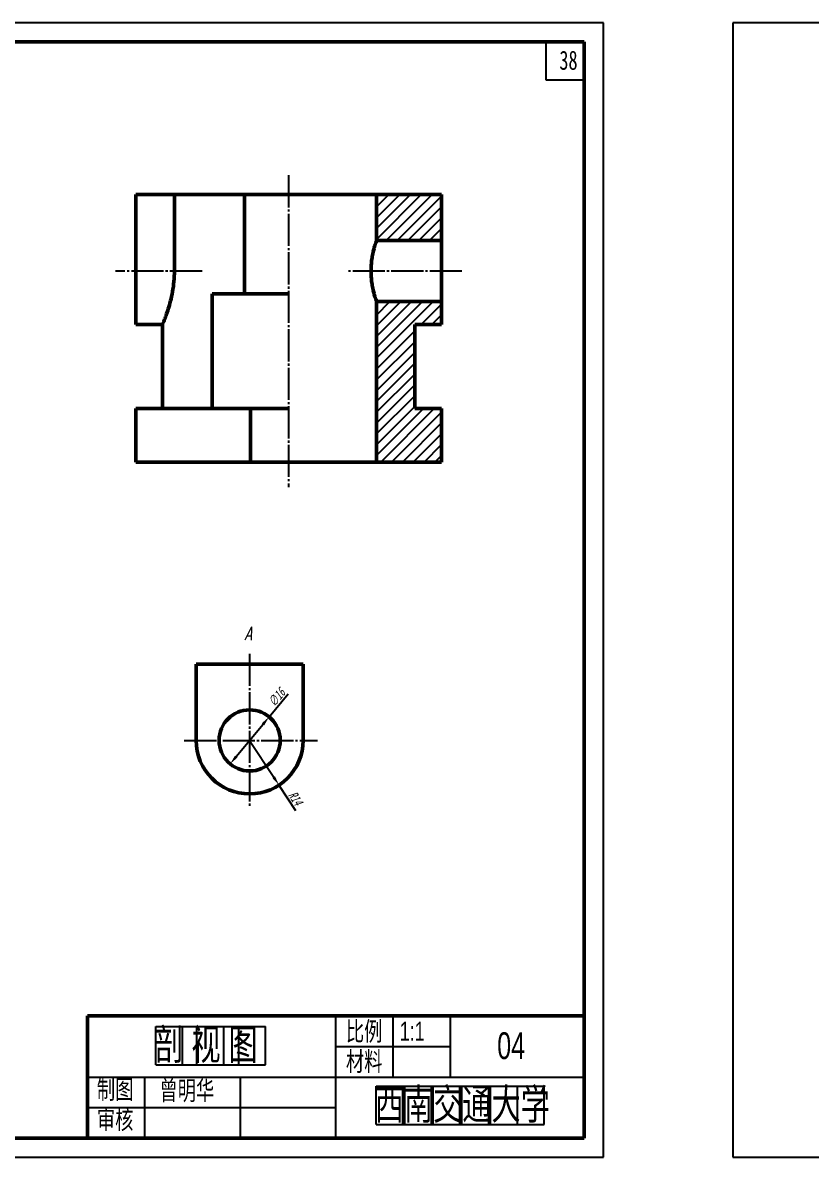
# Model space of a CAD drawing. Header units: millimetres. Extents: x -334 to 3025, y 133 to 867.
# Drawn here: x 2419.2 to 2625.5, y 284.2 to 581.2 of the extents above; entities that cross this region are included whole.
import ezdxf

# ---------------------------------------------------------------- set-up
doc = ezdxf.new("R2010")
doc.units = ezdxf.units.MM
doc.header["$LTSCALE"] = 0.8
doc.header["$PDMODE"] = 33
doc.header["$PDSIZE"] = 1.5
doc.linetypes.add('myCENTER', pattern=[18, 15, -1, 1, -1])
doc.layers.get('Defpoints').update_dxf_attribs({"lineweight": 20})
for name, color, linetype, lineweight in [('答案中心线', 1, 'myCENTER', 25), ('答案剖面线', 1, 'Continuous', 25), ('答案尺寸', 1, 'Continuous', 25), ('答案文字', 1, 'Continuous', 25), ('答案标注', 1, 'Continuous', 25), ('答案粗实线', 1, 'Continuous', 50), ('答案细实线', 1, 'Continuous', 25)]:
    doc.layers.add(name, color=color, linetype=linetype, lineweight=lineweight)
doc.styles.add('图中汉字1-5号', font='', dxfattribs={"width": 0.7, "height": 5})
doc.styles.add('字母标注-2.5号', font='txt.shx', dxfattribs={"width": 0.7, "oblique": 15, "height": 2.5})
doc.styles.add('尺寸文字1-2.5号', font='SimSun.ttf', dxfattribs={"width": 0.7, "oblique": 15, "height": 2.5})
doc.styles.add('标题汉字1-5号', font='SimSun.ttf', dxfattribs={"width": 0.7, "height": 5})
doc.styles.get('图中汉字1-5号').set_extended_font_data('FZFangSong-Z02')
doc.dimstyles.new('尺寸25', dxfattribs={"dimtxt": 2.5, "dimasz": 2.5, "dimexe": 2, "dimexo": 0, "dimgap": 0.5, "dimtad": 1, "dimdec": 0, "dimdsep": 46, "dimtxsty": '尺寸文字1-2.5号', "dimcen": 0, "dimadec": 0, "dimazin": 0, "dimtfac": 1, "dimtdec": 0, "dimtmove": 0, "dimatfit": 3, "dimfxl": 0, "dimarcsym": 0})
pattern_1 = [(45, (-313.3792, -71.816), (-1.4142136, 1.4142136), [])]

# ---------------------------------------------------------------- blocks, each defined once
blk = doc.blocks.new('*D67')
at = {"layer": 'Defpoints', "color": 0}
for p in [(2483.65, 399.53), (2473.44, 387.21)]:
    blk.add_point(p, dxfattribs=at)
at = {"layer": '答案尺寸', "color": 0, "lineweight": -2}
for p, q in [((2483.65, 399.53), (2488.64, 405.55)), ((2475.04, 389.14), (2482.06, 397.6))]:
    blk.add_line(p, q, dxfattribs=at)
at = {"layer": '答案尺寸', "color": 0}
for points in [[(2481.74, 397.87), (2482.38, 397.34), (2483.65, 399.53)], [(2474.72, 389.4), (2475.36, 388.87), (2473.44, 387.21)]]:
    blk.add_solid(points, dxfattribs=at)
at = {"layer": '答案尺寸', "color": 0, "insert": (2485.6, 404.62), "char_height": 2.5, "attachment_point": 5, "rotation": 50.3379, "style": '尺寸文字1-2.5号'}
blk.add_mtext('∅16', dxfattribs=at)
blk = doc.blocks.new('*D68')
at = {"layer": 'Defpoints', "color": 0}
for p in [(2478.55, 393.37), (2486.23, 381.66)]:
    blk.add_point(p, dxfattribs=at)
at = {"layer": '答案尺寸', "color": 0, "lineweight": -2}
for p, q in [((2478.55, 393.37), (2484.86, 383.76)), ((2486.23, 381.66), (2490.59, 375.01))]:
    blk.add_line(p, q, dxfattribs=at)
at = {"layer": '答案尺寸', "color": 0}
blk.add_solid([(2485.2, 383.98), (2484.51, 383.53), (2486.23, 381.66)], dxfattribs=at)
at = {"layer": '答案尺寸', "color": 0, "insert": (2490.56, 378.25), "char_height": 2.5, "attachment_point": 5, "rotation": 303.2635, "style": '尺寸文字1-2.5号'}
blk.add_mtext('R14', dxfattribs=at)

msp = doc.modelspace()

# ---------------------------------------------------------------- hatches: boundary and pattern name
at = {"layer": '答案剖面线'}
h = msp.add_hatch(dxfattribs=at)
h.set_pattern_fill('_USER', color=256, scale=2, angle=45, style=0, pattern_type=0)
h.set_pattern_definition(pattern_1)
h.paths.add_polyline_path([(2511.75, 536.24), (2511.75, 524.24), (2528.75, 524.24), (2528.75, 536.24)])
h = msp.add_hatch(dxfattribs=at)
h.set_pattern_fill('_USER', color=256, scale=2, angle=45, style=0, pattern_type=0)
h.set_pattern_definition(pattern_1)
h.paths.add_polyline_path([(2521.75, 480.24), (2521.75, 502.24), (2528.75, 502.24), (2528.75, 508.24), (2511.75, 508.24), (2511.75, 466.24), (2528.75, 466.24), (2528.75, 480.24)])

# ---------------------------------------------------------------- linework, layer by layer
at = {"layer": '答案中心线', "ltscale": 0.7, "extrusion": (0, 1, 0)}
msp.add_line((2488.75, 541.3), (2488.75, 459.64), dxfattribs=at)
at = {"layer": '答案中心线', "ltscale": 0.7}
for p, q in [((2466.09, 516.24), (2443.42, 516.24)), ((2534.09, 516.24), (2504.26, 516.24)), ((2478.55, 416.04), (2478.55, 376.2)), ((2461.44, 393.37), (2496.32, 393.37))]:
    msp.add_line(p, q, dxfattribs=at)
at = {"layer": '答案粗实线'}
for p, q in [((2566.13, 576.24), (2176.13, 576.24)), ((2566.13, 289.24), (2566.13, 576.24)), ((2436.13, 289.24), (2436.13, 321.24)), ((2436.13, 321.24), (2566.13, 321.24)), ((2176.13, 289.24), (2566.13, 289.24))]:
    msp.add_line(p, q, dxfattribs=at)
at = {"layer": '答案粗实线', "extrusion": (0, 1, 0)}
for p, q in [((2448.75, 516.24), (2448.75, 536.24)), ((2448.75, 536.24), (2458.87, 536.24)), ((2458.87, 536.24), (2458.87, 516.24)), ((2477.25, 536.24), (2458.87, 536.24)), ((2477.25, 510.24), (2477.25, 536.24)), ((2477.25, 536.24), (2511.75, 536.24)), ((2511.75, 536.24), (2511.75, 524.24)), ((2528.75, 536.24), (2511.75, 536.24)), ((2528.75, 524.24), (2528.75, 536.24)), ((2511.75, 524.24), (2528.75, 524.24)), ((2528.75, 524.24), (2528.75, 508.24)), ((2448.75, 516.24), (2448.75, 502.24)), ((2468.75, 480.24), (2468.75, 510.24)), ((2488.75, 510.24), (2468.75, 510.24)), ((2511.75, 508.24), (2511.75, 466.24)), ((2528.75, 508.24), (2511.75, 508.24)), ((2528.75, 502.24), (2528.75, 508.24)), ((2455.75, 502.24), (2448.75, 502.24)), ((2455.75, 480.24), (2455.75, 502.24)), ((2521.75, 502.24), (2528.75, 502.24)), ((2521.75, 480.24), (2521.75, 502.24)), ((2448.75, 466.24), (2448.75, 480.24)), ((2478.75, 480.24), (2448.75, 480.24)), ((2478.75, 466.24), (2478.75, 480.24)), ((2488.75, 480.24), (2478.75, 480.24)), ((2528.75, 480.24), (2521.75, 480.24)), ((2528.75, 466.24), (2528.75, 480.24)), ((2448.75, 466.24), (2478.75, 466.24)), ((2488.75, 466.24), (2478.75, 466.24)), ((2511.75, 466.24), (2488.75, 466.24)), ((2511.75, 466.24), (2528.75, 466.24)), ((2464.55, 393.37), (2464.55, 413.37)), ((2464.55, 413.37), (2492.55, 413.37)), ((2492.55, 413.37), (2492.55, 393.37))]:
    msp.add_line(p, q, dxfattribs=at)
at = {"layer": '答案粗实线'}
msp.add_circle((2478.55, 393.37), 8, dxfattribs=at)
msp.add_arc((2478.55, 393.37), 14, 180, 0, dxfattribs=at)
for points, knots in [([(2511.75, 508.24), (2511.75, 508.24), (2511.73, 508.29), (2511.66, 508.5), (2511.61, 508.65), (2511.48, 509.06), (2511.4, 509.32), (2511.22, 509.9), (2511.13, 510.23), (2510.95, 510.94), (2510.86, 511.34), (2510.68, 512.21), (2510.6, 512.68), (2510.46, 513.66), (2510.41, 514.18), (2510.33, 515.21), (2510.31, 515.74), (2510.31, 516.75), (2510.33, 517.27), (2510.41, 518.31), (2510.46, 518.82), (2510.6, 519.81), (2510.68, 520.28), (2510.86, 521.15), (2510.95, 521.55), (2511.13, 522.25), (2511.22, 522.58), (2511.4, 523.17), (2511.48, 523.42), (2511.61, 523.83), (2511.66, 523.99), (2511.73, 524.19), (2511.75, 524.24), (2511.75, 524.24)], [12.164778, 12.164778, 12.164778, 12.164778, 13.684953, 13.684953, 15.205128, 15.205128, 16.725303, 16.725303, 18.245477, 18.245477, 19.766497, 19.766497, 21.287517, 21.287517, 22.808536, 22.808536, 24.329556, 24.329556, 25.850576, 25.850576, 27.371595, 27.371595, 28.892615, 28.892615, 30.413635, 30.413635, 31.93381, 31.93381, 33.453984, 33.453984, 34.974159, 34.974159, 36.494334, 36.494334, 36.494334, 36.494334]), ([(2458.87, 516.24), (2458.87, 515.35), (2458.82, 514.43), (2458.66, 512.61), (2458.54, 511.71), (2458.23, 509.99), (2458.05, 509.17), (2457.66, 507.65), (2457.46, 506.96), (2457.08, 505.73), (2456.88, 505.15), (2456.51, 504.13), (2456.33, 503.68), (2456.05, 502.96), (2455.94, 502.69), (2455.79, 502.33), (2455.75, 502.24), (2455.75, 502.24)], [0, 0, 0, 0, 2.675808, 2.675808, 5.351616, 5.351616, 8.027424, 8.027424, 10.703232, 10.703232, 13.375542, 13.375542, 16.047851, 16.047851, 18.72016, 18.72016, 21.392469, 21.392469, 21.392469, 21.392469])]:
    msp.add_open_spline(points, degree=3, knots=knots, dxfattribs=at)
at = {"layer": '答案细实线'}
for p, q in [((2571.13, 581.24), (2151.13, 581.24)), ((2571.13, 284.24), (2571.13, 581.24)), ((3024.95, 581.24), (2604.95, 581.24)), ((2604.95, 581.24), (2604.95, 284.24)), ((2556.13, 566.24), (2556.13, 576.24)), ((2566.13, 566.24), (2556.13, 566.24)), ((2501.13, 289.24), (2501.13, 321.24)), ((2516.13, 305.24), (2516.13, 321.24)), ((2531.13, 305.24), (2531.13, 321.24)), ((2453.98, 318.47), (2482.71, 318.47)), ((2453.98, 308.47), (2453.98, 318.47)), ((2460.98, 308.47), (2460.98, 318.47)), ((2464.78, 308.47), (2464.78, 318.47)), ((2471.78, 308.47), (2471.78, 318.47)), ((2475.71, 308.47), (2475.71, 318.47)), ((2482.71, 308.47), (2482.71, 318.47)), ((2501.13, 313.24), (2531.13, 313.24)), ((2453.98, 308.47), (2482.71, 308.47)), ((2436.13, 305.24), (2566.13, 305.24)), ((2451.13, 289.24), (2451.13, 305.24)), ((2476.13, 289.24), (2476.13, 305.24)), ((2511.63, 302.83), (2555.62, 302.83)), ((2511.63, 292.83), (2511.63, 302.83)), ((2518.63, 292.83), (2518.63, 302.83)), ((2519.18, 292.83), (2519.18, 302.83)), ((2526.18, 292.83), (2526.18, 302.83)), ((2526.57, 292.78), (2526.57, 302.78)), ((2533.57, 292.78), (2533.57, 302.78)), ((2534.12, 292.83), (2534.12, 302.83)), ((2541.12, 292.83), (2541.12, 302.83)), ((2541.62, 292.83), (2541.62, 302.83)), ((2548.62, 292.83), (2548.62, 302.83)), ((2555.62, 292.83), (2555.62, 302.83)), ((2436.13, 297.24), (2501.13, 297.24)), ((2511.63, 292.83), (2555.62, 292.83)), ((2151.13, 284.24), (2571.13, 284.24)), ((2604.95, 284.24), (3024.95, 284.24))]:
    msp.add_line(p, q, dxfattribs=at)

# ---------------------------------------------------------------- texts
at = {"layer": '答案文字', "width": 0.7}
for s, height, style, p in [('38', 5, '标题汉字1-5号', (2559.6, 568.92)), ('剖 视 图', 8, '图中汉字1-5号', (2453.58, 309.8)), ('比例', 5, '图中汉字1-5号', (2503.76, 314.74)), ('1:1', 5, '图中汉字1-5号', (2517.84, 314.75)), ('04', 7, '图中汉字1-5号', (2543.34, 309.96)), ('材料', 5, '图中汉字1-5号', (2503.76, 306.85)), ('制图', 5, '图中汉字1-5号', (2438.59, 299.53)), ('曾明华', 5, '图中汉字1-5号', (2454.96, 299.23)), ('西南交通大学', 8, '图中汉字1-5号', (2511.27, 294.15)), ('审核', 5, '图中汉字1-5号', (2438.59, 291.64))]:
    msp.add_text(s, height=height, dxfattribs=dict(at, style=style)).set_placement(p)
at = {"layer": '答案标注', "style": '字母标注-2.5号', "oblique": 15, "width": 0.7}
msp.add_text('A', height=3.5, dxfattribs=at).set_placement((2477.16, 419.59))

# ---------------------------------------------------------------- dimensions: what is measured, and where the dimension line sits
at = {"layer": '答案尺寸'}
dim = msp.add_diameter_dim_2p(p1=(2473.44, 387.21), p2=(2483.65, 399.53), dimstyle='尺寸25', override={"dimatfit": 2}, dxfattribs=at)
dim.commit()
dim.dimension.update_dxf_attribs({"geometry": '*D67', "text_midpoint": (2486.95, 403.5), "dimtype": 163})
dim = msp.add_radius_dim(center=(2478.55, 393.37), mpoint=(2486.23, 381.66), dimstyle='尺寸25', override={"dimatfit": 2}, dxfattribs=at)
dim.commit()
dim.dimension.update_dxf_attribs({"geometry": '*D68', "text_midpoint": (2489.1, 377.29), "dimtype": 164})

doc.saveas('drawing.dxf')
